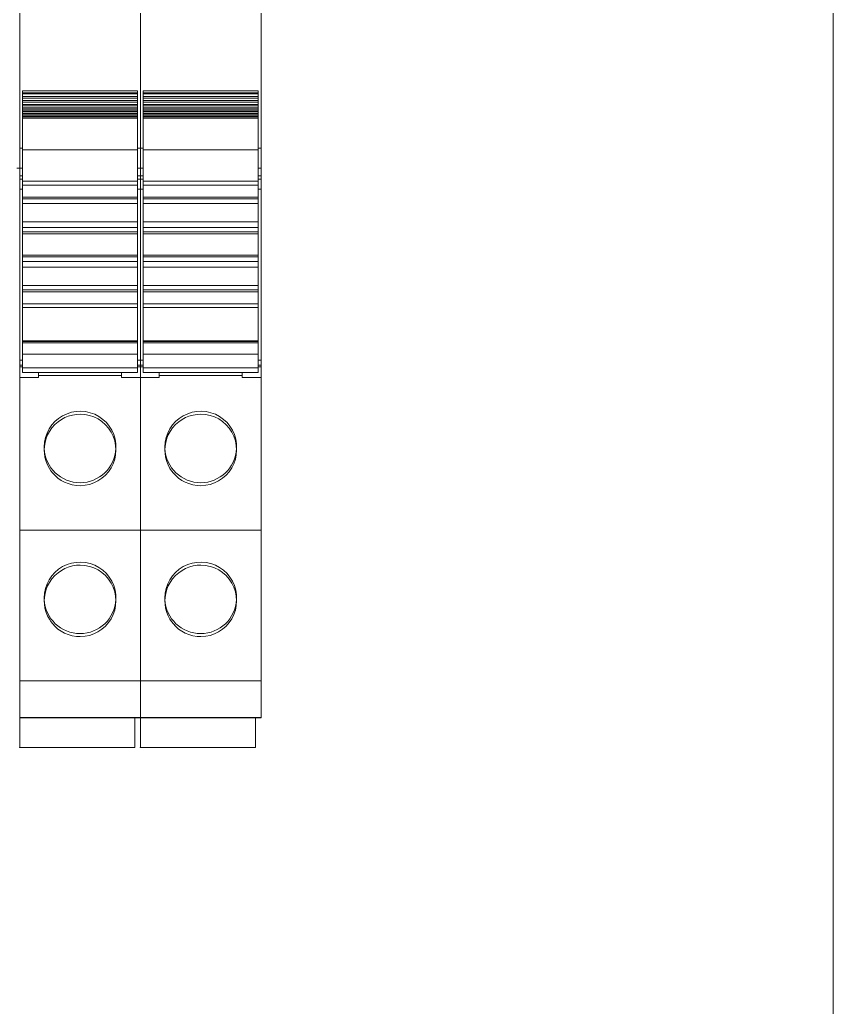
# Model space of a CAD drawing. Header units: millimetres. Extents: x 0 to 14510, y -7775 to 297.
# Drawn here: x 1526.1 to 1569.2, y -2167.9 to -2115.6 of the extents above; entities that cross this region are included whole.
import ezdxf

# ---------------------------------------------------------------- set-up
doc = ezdxf.new("R2010")
doc.units = ezdxf.units.MM
doc.layers.add('eProC - L2', color=41, linetype='Continuous', lineweight=20)

msp = doc.modelspace()

# ---------------------------------------------------------------- linework, layer by layer
at = {"layer": 'eProC - L2'}
for p, q in [((1569.211, -1759.457), (1569.211, -2759.457)), ((1526.062, -2064.581), (1526.062, -2152.558)), ((1532.462, -2064.581), (1532.462, -2152.558)), ((1538.862, -2064.581), (1538.862, -2152.558)), ((1526.062, -2144.558), (1526.062, -2095.292)), ((1532.462, -2144.558), (1532.462, -2095.292)), ((1532.312, -2119.32), (1526.212, -2119.32)), ((1526.212, -2134.254), (1526.212, -2119.32)), ((1532.312, -2119.332), (1526.212, -2119.332)), ((1532.312, -2119.425), (1526.212, -2119.425)), ((1532.312, -2119.32), (1532.312, -2134.254)), ((1538.712, -2119.32), (1532.612, -2119.32)), ((1532.612, -2134.254), (1532.612, -2119.32)), ((1538.712, -2119.332), (1532.612, -2119.332)), ((1538.712, -2119.425), (1532.612, -2119.425)), ((1538.712, -2119.32), (1538.712, -2134.254)), ((1532.312, -2119.491), (1526.212, -2119.491)), ((1532.312, -2119.62), (1526.212, -2119.62)), ((1532.312, -2119.72), (1526.212, -2119.72)), ((1532.312, -2119.842), (1526.212, -2119.842)), ((1532.312, -2119.93), (1526.212, -2119.93)), ((1538.712, -2119.491), (1532.612, -2119.491)), ((1538.712, -2119.62), (1532.612, -2119.62)), ((1538.712, -2119.72), (1532.612, -2119.72)), ((1538.712, -2119.842), (1532.612, -2119.842)), ((1538.712, -2119.93), (1532.612, -2119.93)), ((1532.312, -2120.044), (1526.212, -2120.044)), ((1532.312, -2120.121), (1526.212, -2120.121)), ((1532.312, -2120.227), (1526.212, -2120.227)), ((1532.312, -2120.292), (1526.212, -2120.292)), ((1532.312, -2120.391), (1526.212, -2120.391)), ((1532.312, -2120.442), (1526.212, -2120.442)), ((1538.712, -2120.044), (1532.612, -2120.044)), ((1538.712, -2120.121), (1532.612, -2120.121)), ((1538.712, -2120.227), (1532.612, -2120.227)), ((1538.712, -2120.292), (1532.612, -2120.292)), ((1538.712, -2120.391), (1532.612, -2120.391)), ((1538.712, -2120.442), (1532.612, -2120.442)), ((1532.312, -2120.534), (1526.212, -2120.534)), ((1532.312, -2120.572), (1526.212, -2120.572)), ((1532.312, -2120.657), (1526.212, -2120.657)), ((1532.312, -2120.681), (1526.212, -2120.681)), ((1532.312, -2120.758), (1526.212, -2120.758)), ((1532.312, -2120.775), (1526.212, -2120.775)), ((1538.712, -2120.534), (1532.612, -2120.534)), ((1538.712, -2120.572), (1532.612, -2120.572)), ((1538.712, -2120.657), (1532.612, -2120.657)), ((1538.712, -2120.681), (1532.612, -2120.681)), ((1538.712, -2120.758), (1532.612, -2120.758)), ((1538.712, -2120.775), (1532.612, -2120.775)), ((1526.062, -2122.37), (1526.212, -2122.37)), ((1526.212, -2122.456), (1532.312, -2122.456)), ((1532.312, -2122.37), (1532.462, -2122.37)), ((1532.462, -2122.37), (1532.612, -2122.37)), ((1532.612, -2122.456), (1538.712, -2122.456)), ((1538.712, -2122.37), (1538.862, -2122.37)), ((1525.912, -2123.429), (1526.062, -2123.429)), ((1526.212, -2123.426), (1526.062, -2123.426)), ((1526.062, -2123.429), (1526.212, -2123.429)), ((1532.462, -2123.426), (1532.312, -2123.426)), ((1532.312, -2123.429), (1532.462, -2123.429)), ((1532.612, -2123.426), (1532.462, -2123.426)), ((1532.462, -2123.429), (1532.612, -2123.429)), ((1538.862, -2123.426), (1538.712, -2123.426)), ((1538.712, -2123.429), (1538.862, -2123.429)), ((1526.062, -2123.829), (1526.212, -2123.829)), ((1526.062, -2124.008), (1526.212, -2124.008)), ((1532.312, -2124.12), (1526.212, -2124.12)), ((1532.312, -2123.829), (1532.462, -2123.829)), ((1532.312, -2124.008), (1532.462, -2124.008)), ((1532.462, -2123.829), (1532.612, -2123.829)), ((1532.462, -2124.008), (1532.612, -2124.008)), ((1538.712, -2124.12), (1532.612, -2124.12)), ((1538.712, -2123.829), (1538.862, -2123.829)), ((1538.712, -2124.008), (1538.862, -2124.008)), ((1526.062, -2124.539), (1526.212, -2124.539)), ((1526.212, -2124.32), (1532.312, -2124.32)), ((1532.312, -2124.539), (1532.462, -2124.539)), ((1532.462, -2124.539), (1532.612, -2124.539)), ((1532.612, -2124.32), (1538.712, -2124.32)), ((1538.712, -2124.539), (1538.862, -2124.539)), ((1526.212, -2124.962), (1532.312, -2124.962)), ((1526.212, -2125.057), (1532.312, -2125.057)), ((1532.612, -2124.962), (1538.712, -2124.962)), ((1532.612, -2125.057), (1538.712, -2125.057)), ((1532.312, -2125.295), (1526.212, -2125.295)), ((1538.712, -2125.295), (1532.612, -2125.295)), ((1532.312, -2126.27), (1526.212, -2126.27)), ((1526.212, -2126.57), (1532.312, -2126.57)), ((1538.712, -2126.27), (1532.612, -2126.27)), ((1532.612, -2126.57), (1538.712, -2126.57)), ((1532.312, -2126.807), (1526.212, -2126.807)), ((1526.212, -2126.903), (1532.312, -2126.903)), ((1538.712, -2126.807), (1532.612, -2126.807)), ((1532.612, -2126.903), (1538.712, -2126.903)), ((1532.312, -2128.037), (1526.212, -2128.037)), ((1526.212, -2128.132), (1532.312, -2128.132)), ((1538.712, -2128.037), (1532.612, -2128.037)), ((1532.612, -2128.132), (1538.712, -2128.132)), ((1532.312, -2128.37), (1526.212, -2128.37)), ((1532.312, -2128.67), (1526.212, -2128.67)), ((1538.712, -2128.37), (1532.612, -2128.37)), ((1538.712, -2128.67), (1532.612, -2128.67)), ((1526.212, -2129.645), (1532.312, -2129.645)), ((1532.312, -2129.882), (1526.212, -2129.882)), ((1532.612, -2129.645), (1538.712, -2129.645)), ((1538.712, -2129.882), (1532.612, -2129.882)), ((1526.212, -2129.978), (1532.312, -2129.978)), ((1532.612, -2129.978), (1538.712, -2129.978)), ((1532.312, -2130.62), (1526.212, -2130.62)), ((1526.212, -2130.82), (1532.312, -2130.82)), ((1538.712, -2130.62), (1532.612, -2130.62)), ((1532.612, -2130.82), (1538.712, -2130.82)), ((1532.312, -2132.581), (1526.212, -2132.581)), ((1532.312, -2132.608), (1526.212, -2132.608)), ((1532.312, -2132.678), (1526.212, -2132.678)), ((1538.712, -2132.581), (1532.612, -2132.581)), ((1538.712, -2132.608), (1532.612, -2132.608)), ((1538.712, -2132.678), (1532.612, -2132.678)), ((1526.062, -2133.595), (1526.212, -2133.595)), ((1532.312, -2133.283), (1526.212, -2133.283)), ((1532.462, -2133.595), (1532.312, -2133.595)), ((1532.462, -2133.595), (1532.612, -2133.595)), ((1538.712, -2133.283), (1532.612, -2133.283)), ((1538.862, -2133.595), (1538.712, -2133.595)), ((1526.062, -2133.86), (1526.212, -2133.86)), ((1526.062, -2133.96), (1526.212, -2133.96)), ((1532.312, -2134.01), (1526.212, -2134.01)), ((1532.462, -2133.86), (1532.312, -2133.86)), ((1532.462, -2133.96), (1532.312, -2133.96)), ((1532.462, -2133.86), (1532.612, -2133.86)), ((1532.462, -2133.96), (1532.612, -2133.96)), ((1538.712, -2134.01), (1532.612, -2134.01)), ((1538.862, -2133.86), (1538.712, -2133.86)), ((1538.862, -2133.96), (1538.712, -2133.96)), ((1526.062, -2134.519), (1527.062, -2134.519)), ((1526.212, -2134.254), (1532.312, -2134.254)), ((1527.062, -2134.519), (1527.062, -2134.254)), ((1531.462, -2134.419), (1527.062, -2134.419)), ((1531.462, -2134.519), (1531.462, -2134.254)), ((1532.462, -2134.519), (1531.462, -2134.519)), ((1532.462, -2134.519), (1533.462, -2134.519)), ((1532.612, -2134.254), (1538.712, -2134.254)), ((1533.462, -2134.519), (1533.462, -2134.254)), ((1537.862, -2134.419), (1533.462, -2134.419)), ((1537.862, -2134.519), (1537.862, -2134.254)), ((1538.862, -2134.519), (1537.862, -2134.519)), ((1527.362, -2138.204), (1527.362, -2138.366)), ((1531.162, -2138.366), (1531.162, -2138.204)), ((1533.762, -2138.204), (1533.762, -2138.366)), ((1537.562, -2138.366), (1537.562, -2138.204)), ((1532.462, -2142.607), (1526.062, -2142.607)), ((1538.862, -2142.607), (1532.462, -2142.607)), ((1526.062, -2144.539), (1526.062, -2144.558)), ((1526.062, -2144.558), (1526.062, -2152.558)), ((1532.462, -2144.539), (1532.462, -2144.558)), ((1532.462, -2144.558), (1532.462, -2152.558)), ((1527.362, -2146.204), (1527.362, -2146.366)), ((1531.162, -2146.366), (1531.162, -2146.204)), ((1533.762, -2146.204), (1533.762, -2146.366)), ((1537.562, -2146.366), (1537.562, -2146.204)), ((1526.062, -2148.016), (1526.062, -2148.013)), ((1532.462, -2148.016), (1532.462, -2148.013)), ((1526.062, -2148.37), (1526.062, -2152.27)), ((1532.462, -2148.37), (1532.462, -2152.27)), ((1532.462, -2150.607), (1526.062, -2150.607)), ((1538.862, -2150.607), (1532.462, -2150.607)), ((1532.462, -2152.552), (1526.062, -2152.552)), ((1532.462, -2152.557), (1526.062, -2152.557)), ((1526.062, -2152.558), (1532.462, -2152.558)), ((1526.062, -2152.562), (1526.062, -2154.132)), ((1532.162, -2154.132), (1532.162, -2152.558)), ((1538.862, -2152.552), (1532.462, -2152.552)), ((1538.862, -2152.557), (1532.462, -2152.557)), ((1532.462, -2152.558), (1538.862, -2152.558)), ((1532.462, -2152.562), (1532.462, -2154.132)), ((1538.562, -2154.132), (1538.562, -2152.558)), ((1526.062, -2154.13), (1532.162, -2154.13)), ((1526.062, -2154.132), (1532.162, -2154.132)), ((1532.462, -2154.13), (1538.562, -2154.13)), ((1532.462, -2154.132), (1538.562, -2154.132))]:
    msp.add_line(p, q, dxfattribs=at)
for points in [[(1089.211, -1759.457), (1569.211, -1759.457), (1569.211, -2759.457), (1089.211, -2759.457), (1089.211, -1759.457)], [(1529.262, -2136.467), (1529.069, -2136.477), (1528.856, -2136.511), (1528.628, -2136.577), (1528.45, -2136.65), (1528.27, -2136.747), (1528.093, -2136.87), (1527.921, -2137.022), (1527.764, -2137.199), (1527.638, -2137.382), (1527.54, -2137.565), (1527.467, -2137.744), (1527.404, -2137.971), (1527.372, -2138.179), (1527.362, -2138.363), (1527.362, -2138.366)], [(1529.262, -2136.467), (1529.522, -2136.487), (1529.767, -2136.536), (1529.998, -2136.614), (1530.215, -2136.721), (1530.417, -2136.858), (1530.605, -2137.024), (1530.77, -2137.212), (1530.907, -2137.417), (1531.017, -2137.64), (1531.098, -2137.876), (1531.146, -2138.118), (1531.162, -2138.366), (1531.162, -2138.366)], [(1535.662, -2136.467), (1535.469, -2136.477), (1535.256, -2136.511), (1535.028, -2136.577), (1534.85, -2136.65), (1534.67, -2136.747), (1534.493, -2136.87), (1534.321, -2137.022), (1534.164, -2137.199), (1534.038, -2137.382), (1533.94, -2137.565), (1533.867, -2137.744), (1533.804, -2137.971), (1533.772, -2138.179), (1533.762, -2138.363), (1533.762, -2138.366)], [(1535.662, -2136.467), (1535.922, -2136.487), (1536.167, -2136.536), (1536.398, -2136.614), (1536.615, -2136.721), (1536.817, -2136.858), (1537.005, -2137.024), (1537.17, -2137.212), (1537.307, -2137.417), (1537.417, -2137.64), (1537.498, -2137.876), (1537.546, -2138.118), (1537.562, -2138.366), (1537.562, -2138.366)], [(1527.362, -2138.366), (1527.37, -2138.541), (1527.401, -2138.745), (1527.462, -2138.971), (1527.534, -2139.152), (1527.632, -2139.338), (1527.714, -2139.462), (1527.81, -2139.586), (1527.921, -2139.705), (1528.09, -2139.855), (1528.267, -2139.977), (1528.445, -2140.073), (1528.623, -2140.146), (1528.851, -2140.212), (1529.066, -2140.246), (1529.262, -2140.256)], [(1531.162, -2138.366), (1531.146, -2138.614), (1531.098, -2138.856), (1531.018, -2139.091), (1530.908, -2139.313), (1530.77, -2139.517), (1530.605, -2139.703), (1530.418, -2139.867), (1530.212, -2140.004), (1529.99, -2140.112), (1529.754, -2140.192), (1529.533, -2140.235), (1529.262, -2140.256)], [(1533.762, -2138.366), (1533.77, -2138.541), (1533.801, -2138.745), (1533.862, -2138.971), (1533.934, -2139.152), (1534.032, -2139.338), (1534.114, -2139.462), (1534.21, -2139.586), (1534.321, -2139.705), (1534.49, -2139.855), (1534.667, -2139.977), (1534.845, -2140.073), (1535.023, -2140.146), (1535.251, -2140.212), (1535.466, -2140.246), (1535.662, -2140.256)], [(1537.562, -2138.366), (1537.546, -2138.614), (1537.498, -2138.856), (1537.418, -2139.091), (1537.308, -2139.313), (1537.17, -2139.517), (1537.005, -2139.703), (1536.818, -2139.867), (1536.612, -2140.004), (1536.39, -2140.112), (1536.154, -2140.192), (1535.933, -2140.235), (1535.662, -2140.256)], [(1528.692, -2144.555), (1528.628, -2144.577), (1528.45, -2144.65), (1528.27, -2144.747), (1528.093, -2144.87), (1527.921, -2145.022), (1527.764, -2145.199), (1527.638, -2145.382), (1527.54, -2145.565), (1527.467, -2145.744), (1527.404, -2145.971), (1527.372, -2146.179), (1527.362, -2146.363), (1527.362, -2146.366)], [(1529.262, -2144.467), (1529.069, -2144.477), (1528.856, -2144.511), (1528.692, -2144.555)], [(1529.262, -2144.467), (1529.522, -2144.487), (1529.767, -2144.536), (1529.836, -2144.555)], [(1529.836, -2144.555), (1529.998, -2144.614), (1530.215, -2144.721), (1530.417, -2144.858), (1530.605, -2145.024), (1530.77, -2145.212), (1530.907, -2145.417), (1531.017, -2145.64), (1531.098, -2145.876), (1531.146, -2146.118), (1531.162, -2146.366), (1531.162, -2146.366)], [(1535.092, -2144.555), (1535.028, -2144.577), (1534.85, -2144.65), (1534.67, -2144.747), (1534.493, -2144.87), (1534.321, -2145.022), (1534.164, -2145.199), (1534.038, -2145.382), (1533.94, -2145.565), (1533.867, -2145.744), (1533.804, -2145.971), (1533.772, -2146.179), (1533.762, -2146.363), (1533.762, -2146.366)], [(1535.662, -2144.467), (1535.469, -2144.477), (1535.256, -2144.511), (1535.092, -2144.555)], [(1535.662, -2144.467), (1535.922, -2144.487), (1536.167, -2144.536), (1536.236, -2144.555)], [(1536.236, -2144.555), (1536.398, -2144.614), (1536.615, -2144.721), (1536.817, -2144.858), (1537.005, -2145.024), (1537.17, -2145.212), (1537.307, -2145.417), (1537.417, -2145.64), (1537.498, -2145.876), (1537.546, -2146.118), (1537.562, -2146.366), (1537.562, -2146.366)], [(1527.362, -2146.366), (1527.37, -2146.541), (1527.401, -2146.745), (1527.462, -2146.971), (1527.534, -2147.152), (1527.632, -2147.338), (1527.714, -2147.462), (1527.81, -2147.586), (1527.921, -2147.705), (1528.09, -2147.855), (1528.267, -2147.977), (1528.445, -2148.073), (1528.623, -2148.146), (1528.851, -2148.212), (1529.066, -2148.246), (1529.262, -2148.256)], [(1531.162, -2146.366), (1531.146, -2146.614), (1531.098, -2146.856), (1531.018, -2147.091), (1530.908, -2147.313), (1530.77, -2147.517), (1530.605, -2147.703), (1530.418, -2147.867), (1530.212, -2148.004), (1529.99, -2148.112), (1529.754, -2148.192), (1529.533, -2148.235), (1529.262, -2148.256)], [(1533.762, -2146.366), (1533.77, -2146.541), (1533.801, -2146.745), (1533.862, -2146.971), (1533.934, -2147.152), (1534.032, -2147.338), (1534.114, -2147.462), (1534.21, -2147.586), (1534.321, -2147.705), (1534.49, -2147.855), (1534.667, -2147.977), (1534.845, -2148.073), (1535.023, -2148.146), (1535.251, -2148.212), (1535.466, -2148.246), (1535.662, -2148.256)], [(1537.562, -2146.366), (1537.546, -2146.614), (1537.498, -2146.856), (1537.418, -2147.091), (1537.308, -2147.313), (1537.17, -2147.517), (1537.005, -2147.703), (1536.818, -2147.867), (1536.612, -2148.004), (1536.39, -2148.112), (1536.154, -2148.192), (1535.933, -2148.235), (1535.662, -2148.256)]]:
    msp.add_lwpolyline(points, dxfattribs=at)
for centre, start_param, end_param in [((1529.262, -2138.204), 6.235558, 9.424778), ((1535.662, -2138.204), 6.235558, 9.424778), ((1529.262, -2138.204), 3.141593, 3.187944), ((1529.262, -2138.204), 3.187944, 6.235558), ((1535.662, -2138.204), 3.141593, 3.187944), ((1535.662, -2138.204), 3.187944, 6.235558), ((1529.262, -2146.204), 6.235558, 9.424778), ((1535.662, -2146.204), 6.235558, 9.424778), ((1529.262, -2146.204), 3.141593, 3.187944), ((1529.262, -2146.204), 3.187944, 6.235558), ((1535.662, -2146.204), 3.141593, 3.187944), ((1535.662, -2146.204), 3.187944, 6.235558)]:
    msp.add_ellipse(centre, major_axis=(1.9, 0), ratio=0.997065, start_param=start_param, end_param=end_param, dxfattribs=at)
for p in [(1526.062, -2154.13), (1532.462, -2154.13)]:
    msp.add_point(p, dxfattribs=at)

doc.saveas('drawing.dxf')
